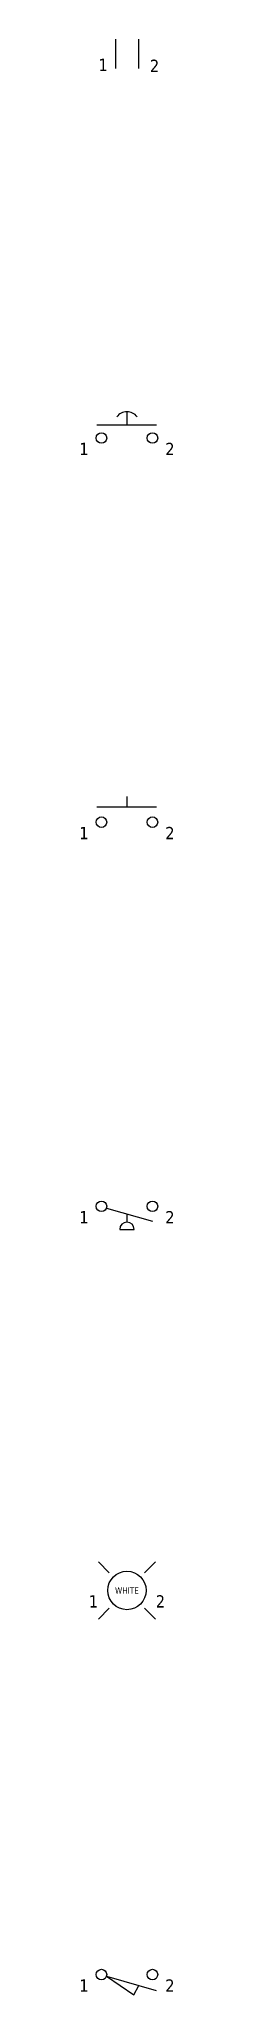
# Model space of a CAD drawing. Header units: inches. Extents: x -0.3 to 0.3, y -0.1 to 12.6.
import ezdxf
from ezdxf.enums import TextEntityAlignment as Align

# ---------------------------------------------------------------- set-up
doc = ezdxf.new("R2010")
doc.units = ezdxf.units.IN
doc.header["$MEASUREMENT"] = 0
doc.layers.add('0 @ 1', color=7, linetype='Continuous')
doc.styles.add('Tahoma', font='TAHOMA.TTF')

# ---------------------------------------------------------------- blocks, each defined once
blk = doc.blocks.new('*U9')
for p, q in [((0, 0.167), (0, 0.1)), ((-0.197, 0.1), (0.192, 0.1))]:
    blk.add_line(p, q)
for centre in [(-0.166, 0), (0.166, 0)]:
    blk.add_circle(centre, 0.0344)
at = {"style": 'Tahoma'}
for tag, p in [('Description', (0, 0.344)), ('Reference Designator', (0, 0.188))]:
    blk.add_attdef(tag, text='', height=0.08, dxfattribs=at).set_placement(p, align=Align.CENTER)
at = {"linetype": 'Continuous', "style": 'Tahoma', "flags": 8}
blk.add_attdef('Terminal 1', text='', height=0.08, dxfattribs=at).set_placement((-0.25, -0.031), align=Align.TOP_RIGHT)
blk.add_attdef('Terminal 2', text='', height=0.08, dxfattribs=at).set_placement((0.25, -0.031), align=Align.TOP_LEFT)
blk = doc.blocks.new('*U8')
for p, q in [((0, 0.171), (0, 0.085)), ((-0.197, 0.085), (0.192, 0.085))]:
    blk.add_line(p, q)
for centre in [(-0.166, 0), (0.166, 0)]:
    blk.add_circle(centre, 0.0344)
blk.add_arc((0, 0.088), 0.0833, 36.8699, 143.1301)
at = {"style": 'Tahoma'}
for tag, p in [('Description', (0, 0.344)), ('Reference Designator', (0, 0.188))]:
    blk.add_attdef(tag, text='', height=0.08, dxfattribs=at).set_placement(p, align=Align.CENTER)
at = {"linetype": 'Continuous', "style": 'Tahoma', "flags": 8}
blk.add_attdef('Terminal 1', text='', height=0.08, dxfattribs=at).set_placement((-0.25, -0.031), align=Align.TOP_RIGHT)
blk.add_attdef('Terminal 2', text='', height=0.08, dxfattribs=at).set_placement((0.25, -0.031), align=Align.TOP_LEFT)
blk = doc.blocks.new('*U12')
at = {"linetype": 'Continuous'}
for p, q in [((-0.133, -0.011), (0.044, -0.132)), ((-0.133, -0.011), (0.19, -0.103)), ((0.044, -0.132), (0.078, -0.071))]:
    blk.add_line(p, q, dxfattribs=at)
for centre in [(-0.166, 0), (0.166, 0)]:
    blk.add_circle(centre, 0.0344)
at = {"style": 'Tahoma'}
for tag, p in [('Description', (0, 0.25)), ('Reference Designator', (0, 0.094))]:
    blk.add_attdef(tag, text='', height=0.08, dxfattribs=at).set_placement(p, align=Align.CENTER)
at = {"linetype": 'Continuous', "style": 'Tahoma', "flags": 8}
blk.add_attdef('Terminal 1', text='', height=0.08, dxfattribs=at).set_placement((-0.25, -0.031), align=Align.TOP_RIGHT)
blk.add_attdef('Terminal 2', text='', height=0.08, dxfattribs=at).set_placement((0.25, -0.031), align=Align.TOP_LEFT)
blk = doc.blocks.new('*U11')
for p, q in [((-0.115, 0.115), (-0.186, 0.186)), ((0.115, 0.115), (0.186, 0.186)), ((-0.115, -0.115), (-0.186, -0.186)), ((0.115, -0.115), (0.186, -0.186))]:
    blk.add_line(p, q)
blk.add_circle((0, 0), 0.125)
at = {"style": 'Tahoma'}
blk.add_text('WHITE', height=0.04, dxfattribs=at).set_placement((0, 0), align=Align.MIDDLE_CENTER)
for tag, p in [('Description', (0, 0.344)), ('Reference Designator', (0, 0.188))]:
    blk.add_attdef(tag, text='', height=0.08, dxfattribs=at).set_placement(p, align=Align.CENTER)
at = {"linetype": 'Continuous', "style": 'Tahoma', "flags": 8}
blk.add_attdef('Terminal 1', text='', height=0.08, dxfattribs=at).set_placement((-0.188, -0.031), align=Align.TOP_RIGHT)
blk.add_attdef('Terminal 2', text='', height=0.08, dxfattribs=at).set_placement((0.188, -0.031), align=Align.TOP_LEFT)
blk = doc.blocks.new('*U7')
at = {"linetype": 'Continuous'}
for p, q in [((-0.075, 0.096), (-0.075, -0.096)), ((0.075, 0.096), (0.075, -0.096))]:
    blk.add_line(p, q, dxfattribs=at)
at = {"style": 'Tahoma'}
for tag, p in [('Description', (0, 0.34375)), ('Reference Designator', (0, 0.1875))]:
    blk.add_attdef(tag, text='', height=0.08, dxfattribs=at).set_placement(p, align=Align.CENTER)
at = {"linetype": 'Continuous', "style": 'Tahoma', "flags": 8}
blk.add_attdef('Terminal 1', text='', height=0.08, dxfattribs=at).set_placement((-0.125, -0.031375), align=Align.TOP_RIGHT)
blk.add_attdef('Terminal 2', text='', height=0.08, dxfattribs=at).set_placement((0.15, -0.03765), align=Align.TOP_LEFT)
blk = doc.blocks.new('*U10')
at = {"linetype": 'Continuous'}
blk.add_line((-0.133, -0.011), (0.167, -0.097), dxfattribs=at)
for p, q in [((0, -0.049), (0, -0.102)), ((-0.047, -0.15), (0.047, -0.15))]:
    blk.add_line(p, q)
for centre in [(-0.166, 0), (0.166, 0)]:
    blk.add_circle(centre, 0.0344)
blk.add_arc((0, -0.15), 0.0471, 0, 180)
at = {"style": 'Tahoma'}
for tag, p in [('Description', (0, 0.25)), ('Reference Designator', (0, 0.094))]:
    blk.add_attdef(tag, text='', height=0.08, dxfattribs=at).set_placement(p, align=Align.CENTER)
at = {"linetype": 'Continuous', "style": 'Tahoma', "flags": 8}
blk.add_attdef('Terminal 1', text='', height=0.08, dxfattribs=at).set_placement((-0.25, -0.031), align=Align.TOP_RIGHT)
blk.add_attdef('Terminal 2', text='', height=0.08, dxfattribs=at).set_placement((0.25, -0.031), align=Align.TOP_LEFT)

msp = doc.modelspace()

# ---------------------------------------------------------------- block references
at = {"layer": '0 @ 1'}
for name, p in [('*U7', (0, 12.5)), ('*U8', (0, 10)), ('*U9', (0, 7.5)), ('*U10', (0, 5)), ('*U11', (0, 2.5)), ('*U12', (0, 0))]:
    msp.add_blockref(name, p, dxfattribs=at).add_auto_attribs({'Terminal 1': '1', 'Terminal 2': '2'})

doc.saveas('drawing.dxf')
